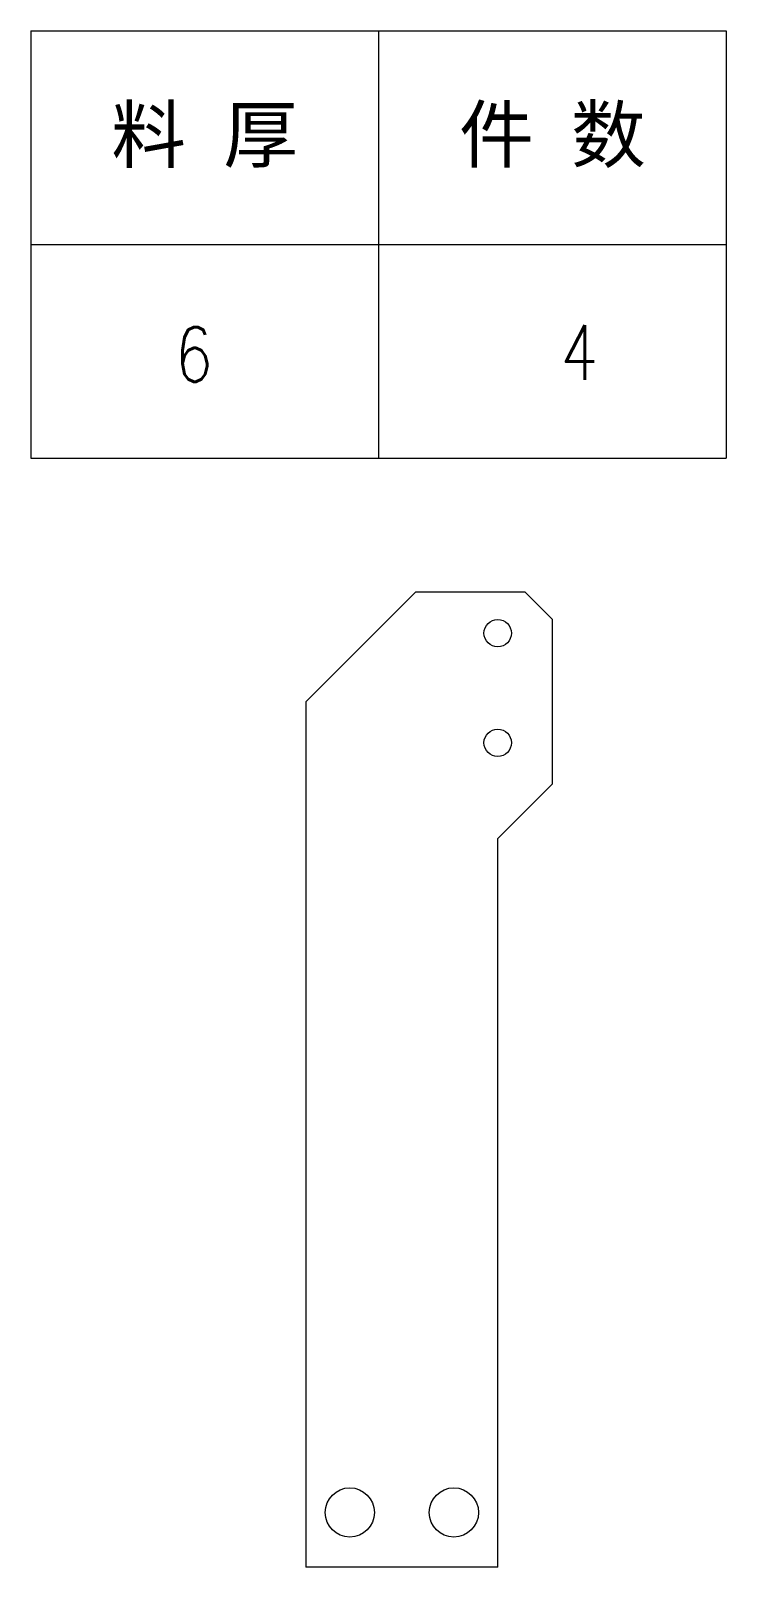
# Model space of a CAD drawing. Header units: millimetres. Extents: x 60129 to 128166, y -62707 to -41155.
# Drawn here: x 60128.8 to 60255.8, y -41435.9 to -41155.5 of the extents above; entities that cross this region are included whole.
import ezdxf
from ezdxf.enums import TextEntityAlignment as Align

# ---------------------------------------------------------------- set-up
doc = ezdxf.new("R2010")
doc.units = ezdxf.units.MM
doc.header["$LTSCALE"] = 0.5
doc.layers.add('标注线', color=3, linetype='Continuous', lineweight=18)
doc.styles.add('DIM', font='romans.shx', dxfattribs={"width": 0.8, "bigfont": 'bigfont.shx'})

# ---------------------------------------------------------------- blocks, each defined once
blk = doc.blocks.new('*T112')
at = {"color": 0, "linetype": 'ByBlock', "lineweight": -2, "transparency": 16777216}
for p, q in [((0, 0), (127, 0)), ((0, 0), (0, -78)), ((63.5, 0), (63.5, -78)), ((127, 0), (127, -78)), ((0, -39), (127, -39)), ((0, -78), (127, -78))]:
    blk.add_line(p, q, dxfattribs=at)
at = {"color": 0, "transparency": 16777216, "char_height": 10, "width": 60.5, "attachment_point": 5}
for s, insert in [('{\\fSimSun|b0|i0|c134|p2;料 厚}', (31.75, -19.5)), ('{\\fSimSun|b0|i0|c134|p2;件 数}', (95.25, -19.5))]:
    blk.add_mtext(s, dxfattribs=dict(at, insert=insert))
blk = doc.blocks.new('拆图参数')
blk.add_blockref('*T112', (-63.5, 78))
at = {"style": 'DIM', "width": 0.8}
blk.add_attdef('6', text='', height=10, dxfattribs=at).set_placement((-37.13, 18.91), align=Align.MIDDLE_LEFT)
blk.add_attdef('1', text='', height=10, dxfattribs=at).set_placement((36.65, 19.27), align=Align.MIDDLE_CENTER)

msp = doc.modelspace()

# ---------------------------------------------------------------- linework, layer by layer
at = {"layer": '标注线'}
for p, q in [((60199.038, -41257.92), (60179.038, -41277.92)), ((60219.038, -41257.92), (60199.038, -41257.92)), ((60219.038, -41257.92), (60224.038, -41262.92)), ((60224.038, -41292.92), (60224.038, -41262.92)), ((60179.038, -41277.92), (60179.038, -41435.92)), ((60224.038, -41292.92), (60214.038, -41302.92)), ((60224.038, -41292.92), (60224.038, -41292.92)), ((60214.038, -41435.92), (60214.038, -41302.92)), ((60214.038, -41435.92), (60179.038, -41435.92))]:
    msp.add_line(p, q, dxfattribs=at)
for centre, radius in [((60214.038, -41265.42), 2.5), ((60214.038, -41285.42), 2.5), ((60187.038, -41425.92), 4.5), ((60206.038, -41425.92), 4.5)]:
    msp.add_circle(centre, radius, dxfattribs=at)

# ---------------------------------------------------------------- block references
msp.add_blockref('拆图参数', (60192.276, -41233.452), dxfattribs=at).add_auto_attribs({'1': '4', '6': '6'})

doc.saveas('drawing.dxf')
